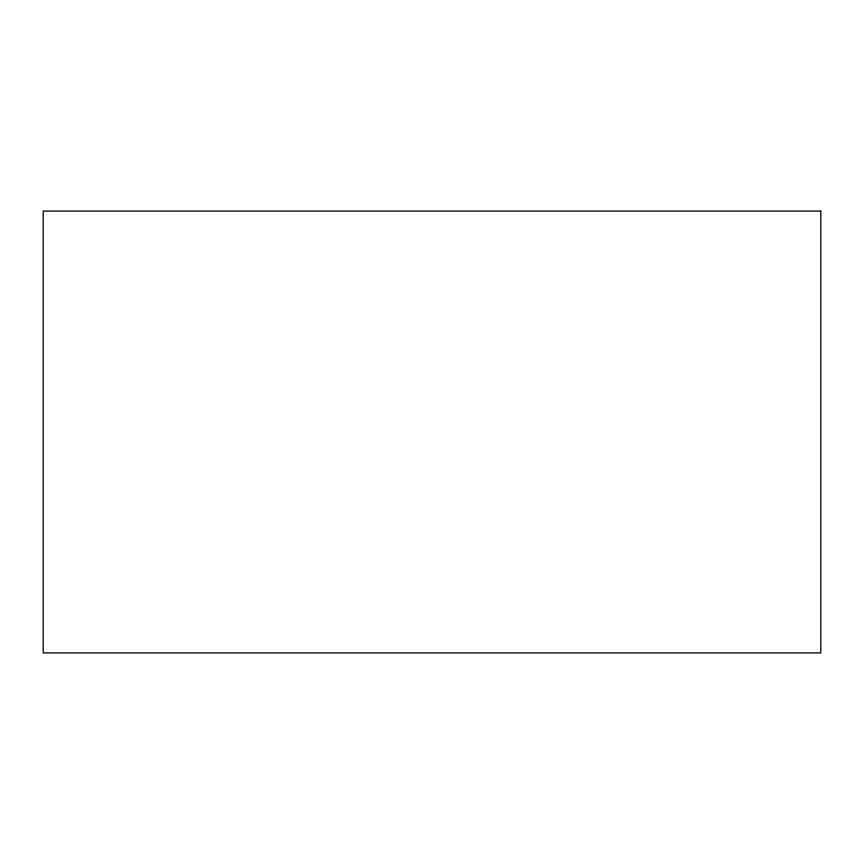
<?xml version="1.0" encoding="UTF-8"?>
<svg xmlns="http://www.w3.org/2000/svg" width="864" height="864" viewBox="0 0 864 864"><rect width="100%" height="100%" fill="white"/><g stroke="black" fill="none" stroke-linecap="round" stroke-linejoin="round"><path stroke-width="1.3" d="M820.8 211.086L43.2 211.086L43.2 652.914L820.8 652.914L820.8 211.086"/></g></svg>
